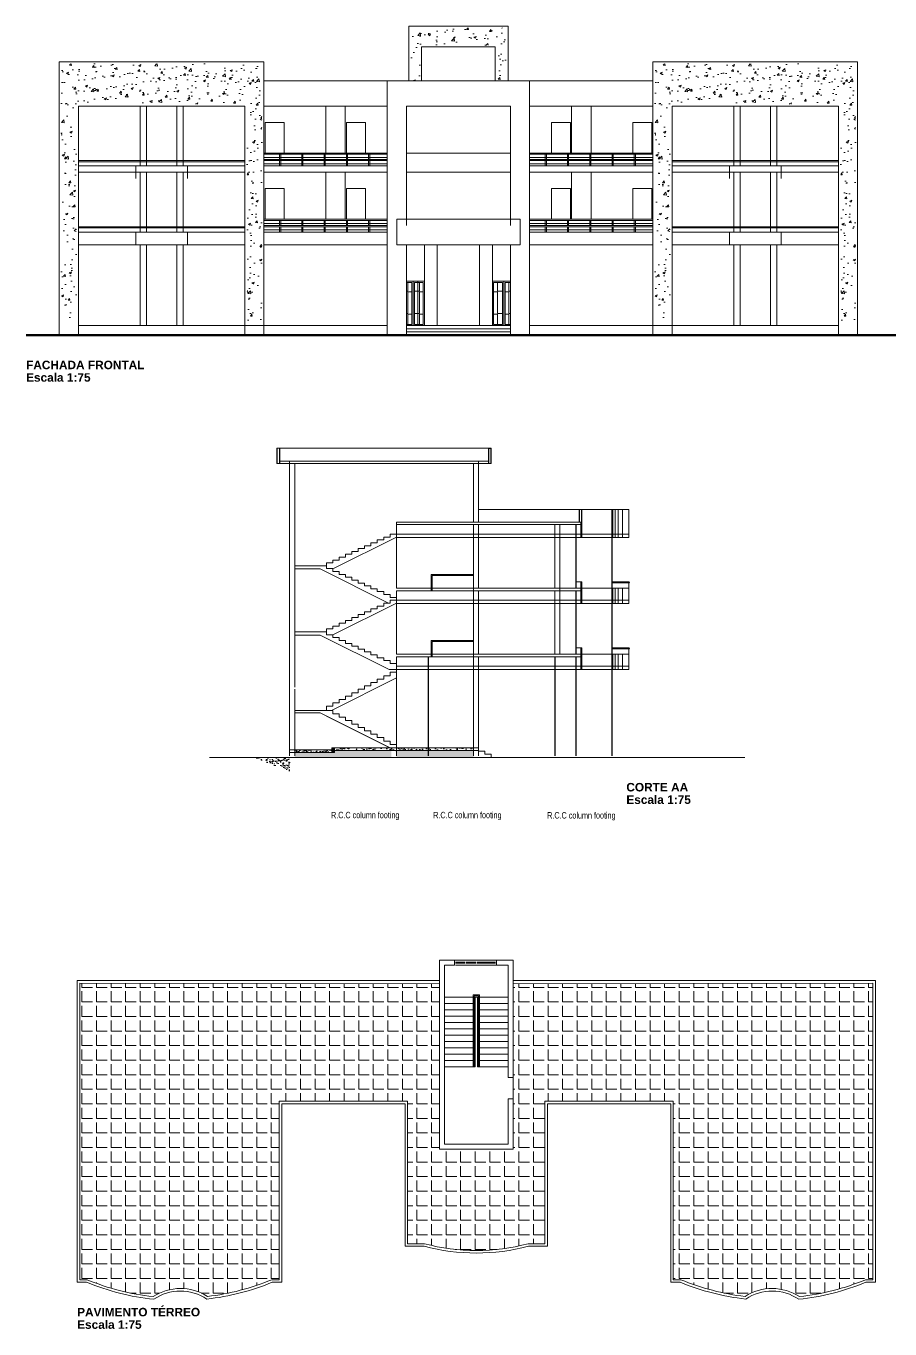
# Model space of a CAD drawing. Header units: millimetres. Extents: x 4360 to 8806, y 1896 to 3880.
# Drawn here: x 4485.3 to 4526, y 1896 to 1957.5 of the extents above; entities that cross this region are included whole.
import ezdxf

# ---------------------------------------------------------------- set-up
doc = ezdxf.new("R2010")
doc.units = ezdxf.units.MM
doc.layers.add('C-Paredes-Acessorios', color=20, linetype='Continuous', lineweight=5)
doc.layers.add('C-Texto', color=4, linetype='Continuous', lineweight=9)
doc.styles.add('BOLD', font='arialbd.ttf')
doc.styles.add('sr', font='swisscl.ttf', dxfattribs={"height": 25})
pattern_1 = [(50, (4315.2005, 1672.0855), (1.0758903, -0.0941282), [0.1125, -1.2375]), (355, (4315.2005, 1672.0855), (-0.208127, 1.1282882), [0.09, -0.99]), (100.4514, (4315.2901, 1672.0777), (0.867764, 1.0341593), [0.0956103, -1.051713]), (46.1842, (4315.2005, 1672.3855), (1.6008616, -0.2482785), [0.16875, -1.85625]), (96.6356, (4315.3339, 1672.3648), (1.401994, 1.461177), [0.1434154, -1.5775695]), (351.1842, (4315.2005, 1672.3855), (1.401993, 1.461178), [0.135, -1.485]), (21, (4315.3505, 1672.3105), (0.8953606, -0.6039283), [0.1125, -1.2375]), (326, (4315.3505, 1672.3105), (0.364973, 1.087725), [0.09, -0.99]), (71.4514, (4315.4251, 1672.2602), (1.260334, 0.4837957), [0.0956103, -1.051713]), (37.5, (4315.2005, 1672.0855), (0.0182398, 0.4993408), [0, -0.978, 0, -1.005, 0, -0.99375]), (7.5, (4315.2005, 1672.0855), (0.3946043, 0.5916176), [0, -0.573, 0, -0.9555, 0, -0.37875]), (327.5, (4314.866, 1672.0855), (0.80073365, -0.0338323), [0, -0.375, 0, -1.17, 0, -1.5525]), (317.5, (4314.716, 1672.0855), (0.8747793, 0.1501575), [0, -0.4875, 0, -0.777, 0, -1.1025])]
pattern_2 = [(37.5, (4188.5543, 1587.51586), (-0.006299336, 0.192682377), [0, -0.152, 0, -0.17, 0, -0.1625]), (7.5, (4188.5543, 1587.51586), (0.17697767, 0.2822146), [0, -0.082, 0, -0.137, 0, -0.0525]), (327.5, (4188.4313, 1587.51586), (0.311414186, 0.000565905), [0, -0.05, 0, -0.18, 0, -0.235]), (317.5, (4188.4313, 1587.51586), (0.30061266, 0.08776756), [0, -0.025, 0, -0.118, 0, -0.135])]

msp = doc.modelspace()

# ---------------------------------------------------------------- hatches: boundary and pattern name
at = {"layer": 'C-Paredes-Acessorios'}
h = msp.add_hatch(dxfattribs=at)
h.set_pattern_fill('AR-CONC', color=256, scale=0.15, style=0)
h.set_pattern_definition(pattern_1)
h.paths.add_polyline_path([(4507.91944, 1954.90419), (4507.47944, 1954.90419), (4507.47944, 1956.58419), (4503.83944, 1956.58419), (4503.83944, 1954.90419), (4503.39944, 1954.90419), (4503.39944, 1957.40997), (4507.91944, 1957.40997)])
h = msp.add_hatch(dxfattribs=at)
h.set_pattern_fill('AR-CONC', color=256, scale=0.15, style=0)
h.set_pattern_definition(pattern_1)
h.paths.add_polyline_path([(4492.91725, 1955.00715, 0.07653981), (4490.38164, 1955.00715), (4491.10794, 1953.80419), (4492.19095, 1953.80419)], flags=17)
edge = h.paths.add_edge_path()
edge.add_line((4492.91725, 1955.00715), (4492.19095, 1953.80419))
edge.add_line((4492.19095, 1953.80419), (4495.67944, 1953.80419))
edge.add_line((4495.67944, 1953.80419), (4495.67944, 1943.59419))
edge.add_line((4495.67944, 1943.59419), (4496.37944, 1943.59419))
edge.add_line((4496.37944, 1943.59419), (4496.37944, 1955.70419))
edge.add_line((4496.37944, 1955.70419), (4486.91944, 1955.70419))
edge.add_line((4486.91944, 1955.70419), (4486.91944, 1943.59419))
edge.add_line((4486.91944, 1943.59419), (4487.61944, 1943.59419))
edge.add_line((4487.61944, 1943.59419), (4487.61944, 1953.80419))
edge.add_line((4487.61944, 1953.80419), (4491.10794, 1953.80419))
edge.add_line((4491.10794, 1953.80419), (4490.38164, 1955.00715))
edge.add_arc((4491.64944, 1946.77369), 8.3305, 81.2462514, 98.7537486, ccw=False)
h = msp.add_hatch(dxfattribs=at)
h.set_pattern_fill('AR-CONC', color=256, scale=0.15, style=0)
h.set_pattern_definition([(50, (4343.2205, 1672.0855), (1.0758903, -0.0941282), [0.1125, -1.2375]), (355, (4343.2205, 1672.0855), (-0.208127, 1.1282882), [0.09, -0.99]), (100.4514, (4343.3101, 1672.0777), (0.867764, 1.0341593), [0.0956103, -1.051713]), (46.1842, (4343.2205, 1672.3855), (1.6008616, -0.2482785), [0.16875, -1.85625]), (96.6356, (4343.3539, 1672.3648), (1.401994, 1.461177), [0.1434154, -1.5775695]), (351.1842, (4343.2205, 1672.3855), (1.401993, 1.461178), [0.135, -1.485]), (21, (4343.3705, 1672.3105), (0.8953606, -0.6039283), [0.1125, -1.2375]), (326, (4343.3705, 1672.3105), (0.364973, 1.087725), [0.09, -0.99]), (71.4514, (4343.4451, 1672.2602), (1.260334, 0.4837957), [0.0956103, -1.051713]), (37.5, (4343.2205, 1672.0855), (0.0182398, 0.4993408), [0, -0.978, 0, -1.005, 0, -0.99375]), (7.5, (4343.2205, 1672.0855), (0.3946043, 0.5916176), [0, -0.573, 0, -0.9555, 0, -0.37875]), (327.5, (4342.886, 1672.0855), (0.80073365, -0.0338323), [0, -0.375, 0, -1.17, 0, -1.5525]), (317.5, (4342.736, 1672.0855), (0.8747793, 0.1501575), [0, -0.4875, 0, -0.777, 0, -1.1025])])
h.paths.add_polyline_path([(4520.93725, 1955.00715, 0.07653981), (4518.40164, 1955.00715), (4519.12794, 1953.80419), (4520.21095, 1953.80419)], flags=17)
edge = h.paths.add_edge_path()
edge.add_line((4520.93725, 1955.00715), (4520.21095, 1953.80419))
edge.add_line((4520.21095, 1953.80419), (4523.69944, 1953.80419))
edge.add_line((4523.69944, 1953.80419), (4523.69944, 1943.59419))
edge.add_line((4523.69944, 1943.59419), (4524.39944, 1943.59419))
edge.add_line((4524.39944, 1943.59419), (4524.39944, 1955.70419))
edge.add_line((4524.39944, 1955.70419), (4514.93944, 1955.70419))
edge.add_line((4514.93944, 1955.70419), (4514.93944, 1943.59419))
edge.add_line((4514.93944, 1943.59419), (4515.63944, 1943.59419))
edge.add_line((4515.63944, 1943.59419), (4515.63944, 1953.80419))
edge.add_line((4515.63944, 1953.80419), (4519.12794, 1953.80419))
edge.add_line((4519.12794, 1953.80419), (4518.40164, 1955.00715))
edge.add_arc((4519.66944, 1946.77369), 8.3305, 81.2462514, 98.7537486, ccw=False)
h = msp.add_hatch(dxfattribs=at)
h.set_pattern_fill('AR-CONC', color=256, scale=0.05, style=0)
h.set_pattern_definition([(50, (4901.12104, 1637.4284), (0.3586301, -0.03137607), [0.0375, -0.4125]), (355, (4901.12104, 1637.4284), (-0.06937567, 0.37609607), [0.03, -0.33]), (100.4514, (4901.15093, 1637.4258), (0.2892547, 0.34471977), [0.0318701, -0.35057106]), (46.1842, (4901.12104, 1637.5284), (0.53362052, -0.0827595), [0.05625, -0.61875]), (96.6356, (4901.1655, 1637.5215), (0.46733135, 0.48705894), [0.04780514, -0.5258565]), (351.1842, (4901.12104, 1637.5284), (0.467331, 0.4870593), [0.045, -0.495]), (21, (4901.17104, 1637.5034), (0.29845353, -0.20130945), [0.0375, -0.4125]), (326, (4901.17104, 1637.5034), (0.12165767, 0.36257502), [0.03, -0.33]), (71.4514, (4901.1959, 1637.48663), (0.42011131, 0.16126525), [0.0318701, -0.35057106]), (37.5, (4901.12104, 1637.42841), (0.006079928, 0.166446927), [0, -0.326, 0, -0.335, 0, -0.33125]), (7.5, (4901.12104, 1637.42841), (0.13153477, 0.197205856), [0, -0.191, 0, -0.3185, 0, -0.12625]), (327.5, (4901.00954, 1637.42841), (0.266911218, -0.011277436), [0, -0.125, 0, -0.39, 0, -0.5175]), (317.5, (4900.95954, 1637.4284), (0.29159308, 0.05005249), [0, -0.1625, 0, -0.259, 0, -0.3675])])
h.paths.add_polyline_path([(4499.81003, 1923.18514), (4497.93003, 1923.18514), (4497.93003, 1923.30514), (4499.81003, 1923.30514)])
h.paths.add_polyline_path([(4499.81003, 1923.40514), (4499.81003, 1923.30514), (4502.49003, 1923.30514), (4502.49003, 1923.40514)])
h = msp.add_hatch(dxfattribs=at)
h.set_pattern_fill('AR-SAND', color=256, scale=0.1, style=0)
h.set_pattern_definition(pattern_2)
h.paths.add_polyline_path([(4506.37003, 1922.95514), (4506.37003, 1923.30514), (4502.73003, 1923.30514), (4502.73003, 1922.95514)])
h.paths.add_polyline_path([(4499.81003, 1923.30514), (4499.81003, 1923.18514), (4497.93003, 1923.18514), (4497.93003, 1922.95514), (4502.49003, 1922.95514), (4502.49003, 1923.30514)])
msp.add_hatch(color=256, dxfattribs=at).paths.add_polyline_path([(4499.69003, 1923.40514), (4499.81003, 1923.40514), (4499.81003, 1923.18514), (4499.69003, 1923.18514)])
h = msp.add_hatch(dxfattribs=at)
h.set_pattern_fill('AR-CONC', color=256, scale=0.05, style=0)
h.set_pattern_definition([(50, (4188.5543, 1587.51586), (0.3586301, -0.03137607), [0.0375, -0.4125]), (355, (4188.5543, 1587.51586), (-0.06937567, 0.37609607), [0.03, -0.33]), (100.4514, (4188.5842, 1587.51325), (0.2892547, 0.34471977), [0.0318701, -0.35057106]), (46.1842, (4188.5543, 1587.61586), (0.53362052, -0.0827595), [0.05625, -0.61875]), (96.6356, (4188.59877, 1587.60896), (0.46733135, 0.48705894), [0.04780514, -0.5258565]), (351.1842, (4188.5543, 1587.61586), (0.467331, 0.4870593), [0.045, -0.495]), (21, (4188.6043, 1587.59086), (0.29845353, -0.20130945), [0.0375, -0.4125]), (326, (4188.6043, 1587.59086), (0.12165767, 0.36257502), [0.03, -0.33]), (71.4514, (4188.62917, 1587.5741), (0.42011131, 0.16126525), [0.0318701, -0.35057106]), (37.5, (4188.5543, 1587.51586), (0.006079928, 0.166446927), [0, -0.326, 0, -0.335, 0, -0.33125]), (7.5, (4188.5543, 1587.51586), (0.13153477, 0.197205856), [0, -0.191, 0, -0.3185, 0, -0.12625]), (327.5, (4188.4428, 1587.51586), (0.26691122, -0.011277436), [0, -0.125, 0, -0.39, 0, -0.5175]), (317.5, (4188.3928, 1587.51586), (0.29159308, 0.05005249), [0, -0.1625, 0, -0.259, 0, -0.3675])])
h.paths.add_polyline_path([(4506.37003, 1923.40514), (4502.73003, 1923.40514), (4502.73003, 1923.30514), (4506.37003, 1923.30514)])
h = msp.add_hatch(dxfattribs=at)
h.set_pattern_fill('AR-SAND', color=256, scale=0.1, style=0)
h.set_pattern_definition(pattern_2)
h.paths.add_polyline_path([(4497.69003, 1922.95514), (4497.69003, 1922.28806), (4497.27179, 1922.5711), (4496.96615, 1922.56381), (4496.65077, 1922.70011), (4495.92906, 1922.95514)])
h = msp.add_hatch(dxfattribs=at)
h.set_pattern_fill('ANGLE', color=251, scale=2.5, style=0)
h.set_pattern_definition([(0, (4559.38804, 1654.2827), (0, 0.6875), [0.5, -0.1875]), (90, (4559.38804, 1654.2827), (-0.6875, 4e-17), [0.5, -0.1875])])
edge = h.paths.add_edge_path()
edge.add_line((4503.26091, 1899.98768), (4503.26091, 1906.71768))
edge.add_line((4503.26091, 1906.71768), (4497.20091, 1906.71768))
edge.add_line((4497.20091, 1906.71768), (4497.20091, 1898.28768))
edge.add_line((4497.20091, 1898.28768), (4496.8471, 1898.28768))
edge.add_arc((4492.49091, 1908.80383), 11.3827, 276.6755702, 292.5012282, ccw=False)
edge.add_arc((4492.53582, 1895.51024), 2.36357, 57.2596864, 123.1274699)
edge.add_arc((4492.49091, 1908.80383), 11.3827, 247.4987718, 263.7115861, ccw=False)
edge.add_line((4488.13471, 1898.28768), (4487.78091, 1898.28768))
edge.add_line((4487.78091, 1898.28768), (4487.78091, 1912.29768))
edge.add_line((4487.78091, 1912.29768), (4504.76091, 1912.26768))
edge.add_line((4504.76091, 1912.26768), (4504.76091, 1904.45768))
edge.add_line((4504.76091, 1904.45768), (4508.24091, 1904.45768))
edge.add_line((4508.24091, 1904.45768), (4508.24091, 1912.26768))
edge.add_line((4508.24091, 1912.26768), (4525.22091, 1912.29768))
edge.add_line((4525.22091, 1912.29768), (4525.22091, 1898.28768))
edge.add_line((4525.22091, 1898.28768), (4524.8671, 1898.28768))
edge.add_arc((4520.51091, 1908.80383), 11.3827, 276.2884139, 292.5012282, ccw=False)
edge.add_arc((4520.466, 1895.51024), 2.36357, 56.8725301, 122.7403136)
edge.add_arc((4520.51091, 1908.80383), 11.3827, 247.4987718, 263.3244298, ccw=False)
edge.add_line((4516.15471, 1898.28768), (4515.80091, 1898.28768))
edge.add_line((4515.80091, 1898.28768), (4515.80091, 1906.71768))
edge.add_line((4515.80091, 1906.71768), (4509.74091, 1906.71768))
edge.add_line((4509.74091, 1906.71768), (4509.74091, 1899.98768))
edge.add_line((4509.74091, 1899.98768), (4508.9453, 1899.98768))
edge.add_arc((4506.50091, 1909.19372), 9.52502, 255.1299148, 284.8700852, ccw=False)
edge.add_line((4504.05652, 1899.98768), (4503.26091, 1899.98768))

# ---------------------------------------------------------------- linework, layer by layer
for p, q in [((4514.83944, 1942.89419), (4514.83944, 1955.80419)), ((4514.83944, 1955.80419), (4524.49944, 1955.80419)), ((4524.49944, 1955.80419), (4524.49944, 1942.89419)), ((4496.47944, 1954.90419), (4514.83944, 1954.90419)), ((4502.29944, 1954.90419), (4502.29944, 1942.89419)), ((4509.01944, 1954.90419), (4509.01944, 1942.89419)), ((4514.83944, 1954.90419), (4514.83944, 1943.59419)), ((4487.71944, 1953.70419), (4495.57944, 1953.70419)), ((4487.71944, 1953.70419), (4487.71944, 1942.89419)), ((4490.62944, 1953.70419), (4490.62944, 1950.88419)), ((4490.92944, 1953.70419), (4490.92944, 1950.88419)), ((4492.36944, 1953.70419), (4492.36944, 1950.88419)), ((4492.66944, 1953.70419), (4492.66944, 1950.88419)), ((4495.57944, 1953.70419), (4495.57944, 1942.89419)), ((4496.47944, 1953.70419), (4502.29944, 1953.70419)), ((4499.39735, 1953.70419), (4499.39735, 1951.48419)), ((4500.31944, 1953.70419), (4500.31944, 1951.48419)), ((4503.19944, 1953.70419), (4508.11944, 1953.70419)), ((4503.19944, 1953.70419), (4503.19944, 1948.06419)), ((4508.11944, 1953.70419), (4508.11944, 1948.06419)), ((4509.01944, 1953.70419), (4514.83944, 1953.70419)), ((4510.99944, 1953.70419), (4510.99944, 1951.48419)), ((4511.92153, 1953.70419), (4511.92153, 1951.48419)), ((4515.73944, 1953.70419), (4523.59944, 1953.70419)), ((4515.73944, 1953.70419), (4515.73944, 1942.89419)), ((4518.64944, 1953.70419), (4518.64944, 1950.88419)), ((4518.94944, 1953.70419), (4518.94944, 1950.88419)), ((4520.38944, 1953.70419), (4520.38944, 1950.88419)), ((4520.68944, 1953.70419), (4520.68944, 1950.88419)), ((4523.59944, 1953.70419), (4523.59944, 1942.89419)), ((4487.71944, 1951.13419), (4495.57944, 1951.13419)), ((4487.71944, 1951.08419), (4495.57944, 1951.08419)), ((4496.47944, 1951.43419), (4502.29944, 1951.43419)), ((4496.47944, 1951.13419), (4502.29944, 1951.13419)), ((4503.19944, 1951.48419), (4508.11944, 1951.48419)), ((4509.01944, 1951.43419), (4514.83944, 1951.43419)), ((4509.01944, 1951.13419), (4514.83944, 1951.13419)), ((4523.59944, 1951.13419), (4515.73944, 1951.13419)), ((4523.59944, 1951.08419), (4515.73944, 1951.08419)), ((4487.71944, 1950.88419), (4495.57944, 1950.88419)), ((4487.71944, 1950.58419), (4495.57944, 1950.58419)), ((4490.43298, 1950.88419), (4490.43298, 1950.28419)), ((4490.62944, 1950.58419), (4490.62944, 1947.76419)), ((4490.92944, 1950.58419), (4490.92944, 1947.76419)), ((4492.36944, 1950.58419), (4492.36944, 1947.76419)), ((4492.66944, 1950.58419), (4492.66944, 1947.76419)), ((4492.86591, 1950.88419), (4492.86591, 1950.28419)), ((4496.47944, 1950.88419), (4502.29944, 1950.88419)), ((4502.29944, 1950.58419), (4496.47944, 1950.58419)), ((4499.39735, 1950.58419), (4499.39735, 1948.36419)), ((4500.31944, 1950.58419), (4500.31944, 1948.36419)), ((4503.19944, 1950.58419), (4508.11944, 1950.58419)), ((4509.01944, 1950.88419), (4514.83944, 1950.88419)), ((4509.01944, 1950.58419), (4514.83944, 1950.58419)), ((4510.99944, 1950.58419), (4510.99944, 1948.36419)), ((4511.92153, 1950.58419), (4511.92153, 1948.36419)), ((4523.59944, 1950.88419), (4515.73944, 1950.88419)), ((4523.59944, 1950.58419), (4515.73944, 1950.58419)), ((4518.45298, 1950.88419), (4518.45298, 1950.28419)), ((4518.64944, 1950.58419), (4518.64944, 1947.76419)), ((4518.94944, 1950.58419), (4518.94944, 1947.76419)), ((4520.38944, 1950.58419), (4520.38944, 1947.76419)), ((4520.68944, 1950.58419), (4520.68944, 1947.76419)), ((4520.88591, 1950.88419), (4520.88591, 1950.28419)), ((4487.71944, 1948.01419), (4495.57944, 1948.01419)), ((4487.71944, 1947.96419), (4495.57944, 1947.96419)), ((4496.47944, 1948.31419), (4502.29944, 1948.31419)), ((4496.47944, 1948.01419), (4502.29944, 1948.01419)), ((4502.74944, 1948.36419), (4508.56944, 1948.36419)), ((4502.74944, 1947.16419), (4502.74944, 1948.36419)), ((4508.56944, 1947.16419), (4508.56944, 1948.36419)), ((4509.01944, 1948.31419), (4514.83944, 1948.31419)), ((4509.01944, 1948.01419), (4514.83944, 1948.01419)), ((4523.59944, 1948.01419), (4515.73944, 1948.01419)), ((4523.59944, 1947.96419), (4515.73944, 1947.96419)), ((4487.71944, 1947.76419), (4495.57944, 1947.76419)), ((4487.71944, 1947.76419), (4495.57944, 1947.76419)), ((4490.43298, 1947.76419), (4490.43298, 1947.16419)), ((4492.86591, 1947.76419), (4492.86591, 1947.16419)), ((4496.47944, 1947.76419), (4502.29944, 1947.76419)), ((4509.01944, 1947.76419), (4514.83944, 1947.76419)), ((4523.59944, 1947.76419), (4515.73944, 1947.76419)), ((4523.59944, 1947.76419), (4515.73944, 1947.76419)), ((4518.45298, 1947.76419), (4518.45298, 1947.16419)), ((4520.88591, 1947.76419), (4520.88591, 1947.16419)), ((4487.71944, 1947.16419), (4495.57944, 1947.16419)), ((4487.71944, 1947.16419), (4495.57944, 1947.16419)), ((4490.62944, 1947.16419), (4490.62944, 1943.34419)), ((4490.92944, 1947.16419), (4490.92944, 1943.34419)), ((4492.36944, 1947.16419), (4492.36944, 1943.34419)), ((4492.66944, 1947.16419), (4492.66944, 1943.34419)), ((4496.47944, 1947.16419), (4502.29944, 1947.16419)), ((4502.74944, 1947.16419), (4508.56944, 1947.16419)), ((4503.19944, 1947.16419), (4503.19944, 1942.89419)), ((4504.05944, 1947.16419), (4504.05944, 1943.44318)), ((4504.65944, 1947.16419), (4504.65944, 1943.34419)), ((4506.65944, 1947.16419), (4506.65944, 1943.34419)), ((4507.25944, 1947.16419), (4507.25944, 1943.44318)), ((4508.11944, 1947.16419), (4508.11944, 1942.89419)), ((4509.01944, 1947.16419), (4514.83944, 1947.16419)), ((4523.59944, 1947.16419), (4515.73944, 1947.16419)), ((4523.59944, 1947.16419), (4515.73944, 1947.16419)), ((4518.64944, 1947.16419), (4518.64944, 1943.34419)), ((4518.94944, 1947.16419), (4518.94944, 1943.34419)), ((4520.38944, 1947.16419), (4520.38944, 1943.34419)), ((4520.68944, 1947.16419), (4520.68944, 1943.34419)), ((4503.73978, 1945.44419), (4503.19944, 1945.44419)), ((4503.51911, 1943.34419), (4503.51911, 1945.44419)), ((4503.51911, 1943.34419), (4503.51911, 1945.44419)), ((4504.05944, 1945.44419), (4503.51911, 1945.44419)), ((4503.51911, 1945.44419), (4503.51911, 1943.40368)), ((4503.73978, 1943.40368), (4503.73978, 1945.44419)), ((4504.05944, 1943.34419), (4504.05944, 1945.44419)), ((4504.05944, 1943.40368), (4504.05944, 1945.44419)), ((4507.25944, 1943.34419), (4507.25944, 1945.44419)), ((4507.25944, 1943.40368), (4507.25944, 1945.44419)), ((4507.25944, 1945.44419), (4507.79978, 1945.44419)), ((4507.79978, 1943.34419), (4507.79978, 1945.44419)), ((4507.79978, 1943.40368), (4507.79978, 1945.44419)), ((4507.79978, 1945.44419), (4508.11944, 1945.44419)), ((4507.79978, 1943.34419), (4507.79978, 1945.44419)), ((4507.79978, 1945.44419), (4507.79978, 1943.40368)), ((4503.45962, 1945.3847), (4503.19944, 1945.3847)), ((4503.27679, 1944.97137), (4503.19944, 1944.97137)), ((4503.27679, 1945.3847), (4503.27679, 1944.97137)), ((4503.27679, 1944.94137), (4503.27679, 1943.90919)), ((4503.45962, 1944.94137), (4503.30679, 1944.94137)), ((4503.45962, 1943.40368), (4503.45962, 1945.3847)), ((4503.99996, 1945.3847), (4503.5786, 1945.3847)), ((4503.5786, 1945.3847), (4503.5786, 1943.40368)), ((4503.81712, 1944.97137), (4503.5786, 1944.97137)), ((4503.81712, 1945.3847), (4503.81712, 1944.97137)), ((4503.81712, 1944.94137), (4503.81712, 1943.90919)), ((4503.99996, 1944.94137), (4503.84712, 1944.94137)), ((4503.99996, 1943.40368), (4503.99996, 1945.3847)), ((4507.31893, 1943.40368), (4507.31893, 1945.3847)), ((4507.31893, 1945.3847), (4507.74029, 1945.3847)), ((4507.31893, 1944.94137), (4507.47177, 1944.94137)), ((4507.50177, 1945.3847), (4507.50177, 1944.97137)), ((4507.50177, 1944.97137), (4507.74029, 1944.97137)), ((4507.50177, 1944.94137), (4507.50177, 1943.90919)), ((4507.74029, 1945.3847), (4507.74029, 1943.40368)), ((4507.85927, 1943.40368), (4507.85927, 1945.3847)), ((4507.85927, 1945.3847), (4508.11944, 1945.3847)), ((4507.85927, 1944.94137), (4508.0121, 1944.94137)), ((4508.0421, 1945.3847), (4508.0421, 1944.97137)), ((4508.0421, 1944.97137), (4508.11944, 1944.97137)), ((4508.0421, 1944.94137), (4508.0421, 1943.90919)), ((4503.27679, 1943.90919), (4503.19944, 1943.90919)), ((4503.27679, 1943.87919), (4503.27679, 1943.40368)), ((4503.27679, 1943.76238), (4503.27679, 1943.40368)), ((4503.45962, 1943.87919), (4503.30679, 1943.87919)), ((4503.45962, 1943.40368), (4503.45962, 1943.76238)), ((4503.51911, 1943.34419), (4503.51911, 1943.76238)), ((4503.51911, 1943.76238), (4503.51911, 1943.34419)), ((4503.81712, 1943.90919), (4503.5786, 1943.90919)), ((4503.5786, 1943.76238), (4503.5786, 1943.40368)), ((4503.81712, 1943.87919), (4503.81712, 1943.40368)), ((4503.81712, 1943.76238), (4503.81712, 1943.40368)), ((4503.99996, 1943.87919), (4503.84712, 1943.87919)), ((4503.99996, 1943.40368), (4503.99996, 1943.76238)), ((4504.05944, 1943.34419), (4504.05944, 1943.76238)), ((4507.25944, 1943.34419), (4507.25944, 1943.76238)), ((4507.31893, 1943.87919), (4507.47177, 1943.87919)), ((4507.31893, 1943.40368), (4507.31893, 1943.76238)), ((4507.50177, 1943.90919), (4507.74029, 1943.90919)), ((4507.50177, 1943.87919), (4507.50177, 1943.40368)), ((4507.50177, 1943.76238), (4507.50177, 1943.40368)), ((4507.74029, 1943.76238), (4507.74029, 1943.40368)), ((4507.79978, 1943.34419), (4507.79978, 1943.76238)), ((4507.79978, 1943.76238), (4507.79978, 1943.34419)), ((4507.85927, 1943.87919), (4508.0121, 1943.87919)), ((4507.85927, 1943.40368), (4507.85927, 1943.76238)), ((4508.0421, 1943.90919), (4508.11944, 1943.90919)), ((4508.0421, 1943.87919), (4508.0421, 1943.40368)), ((4508.0421, 1943.76238), (4508.0421, 1943.40368)), ((4487.71944, 1943.34419), (4502.29944, 1943.34419)), ((4503.19944, 1943.40368), (4503.45962, 1943.40368)), ((4503.19944, 1943.34419), (4503.51911, 1943.34419)), ((4503.19944, 1943.34419), (4508.11944, 1943.34419)), ((4503.51911, 1943.34419), (4504.05944, 1943.34419)), ((4503.5786, 1943.40368), (4503.99996, 1943.40368)), ((4507.79978, 1943.34419), (4507.25944, 1943.34419)), ((4507.74029, 1943.40368), (4507.31893, 1943.40368)), ((4508.11944, 1943.34419), (4507.79978, 1943.34419)), ((4508.11944, 1943.40368), (4507.85927, 1943.40368)), ((4509.01944, 1943.34419), (4523.59944, 1943.34419)), ((4497.09003, 1937.55092), (4507.09003, 1937.55092)), ((4497.09003, 1936.83092), (4507.21003, 1936.83092)), ((4497.21003, 1936.95092), (4507.09003, 1936.95092)), ((4497.69003, 1936.95092), (4497.69003, 1923.02092)), ((4497.69003, 1936.95092), (4497.69003, 1923.02092)), ((4497.93003, 1936.83092), (4497.93003, 1926.27092)), ((4506.37003, 1936.83092), (4506.37003, 1934.06514)), ((4506.61003, 1936.95092), (4506.61003, 1934.06514)), ((4513.70207, 1934.66514), (4506.61003, 1934.66514)), ((4511.43783, 1934.66514), (4511.36783, 1934.66514)), ((4511.48783, 1934.66514), (4511.43783, 1934.66514)), ((4512.90003, 1933.34514), (4512.90003, 1934.66514)), ((4512.95003, 1933.34514), (4512.95003, 1934.66514)), ((4513.05003, 1933.34514), (4513.05003, 1934.66514)), ((4513.20003, 1933.34514), (4513.20003, 1934.66514)), ((4513.40003, 1933.34514), (4513.40003, 1934.66514)), ((4513.70207, 1934.66514), (4513.70207, 1933.34514)), ((4502.73003, 1934.06514), (4511.48783, 1934.06514)), ((4502.73003, 1934.06514), (4502.73003, 1930.94514)), ((4502.73003, 1933.94514), (4502.73003, 1930.94514)), ((4502.73003, 1933.94514), (4511.48783, 1933.94514)), ((4506.37003, 1933.94514), (4506.37003, 1927.76514)), ((4506.61003, 1933.94514), (4506.61003, 1930.94514)), ((4510.21003, 1933.94514), (4510.21003, 1930.94514)), ((4510.45003, 1933.94514), (4510.45003, 1927.82514)), ((4511.43783, 1934.06514), (4511.43783, 1933.34514)), ((4502.70363, 1933.34514), (4499.73003, 1931.85834)), ((4502.13003, 1933.22274), (4501.83003, 1933.22274)), ((4501.83003, 1933.22274), (4501.83003, 1933.08714)), ((4502.43003, 1933.35834), (4502.13003, 1933.35834)), ((4502.13003, 1933.35834), (4502.13003, 1933.22274)), ((4502.73003, 1933.49394), (4502.43003, 1933.49394)), ((4502.43003, 1933.49394), (4502.43003, 1933.35834)), ((4513.70207, 1933.34514), (4502.70363, 1933.34514)), ((4502.73003, 1933.62954), (4502.73003, 1933.49394)), ((4513.70207, 1933.49514), (4502.73003, 1933.49514)), ((4511.20003, 1933.34514), (4513.70207, 1933.34514)), ((4500.63003, 1932.54474), (4500.33003, 1932.54474)), ((4500.33003, 1932.54474), (4500.33003, 1932.40914)), ((4500.93003, 1932.68034), (4500.63003, 1932.68034)), ((4500.63003, 1932.68034), (4500.63003, 1932.54474)), ((4501.23003, 1932.81594), (4500.93003, 1932.81594)), ((4500.93003, 1932.81594), (4500.93003, 1932.68034)), ((4501.53003, 1932.95154), (4501.23003, 1932.95154)), ((4501.23003, 1932.95154), (4501.23003, 1932.81594)), ((4501.83003, 1933.08714), (4501.53003, 1933.08714)), ((4501.53003, 1933.08714), (4501.53003, 1932.95154)), ((4499.43003, 1932.00234), (4497.93003, 1932.00234)), ((4499.73003, 1932.13794), (4499.43003, 1932.13794)), ((4499.43003, 1932.13794), (4499.43003, 1932.00234)), ((4499.43003, 1931.86674), (4499.43003, 1932.00234)), ((4500.03003, 1932.27354), (4499.73003, 1932.27354)), ((4499.73003, 1932.27354), (4499.73003, 1932.13794)), ((4500.33003, 1932.40914), (4500.03003, 1932.40914)), ((4500.03003, 1932.40914), (4500.03003, 1932.27354)), ((4499.13003, 1931.85234), (4497.93003, 1931.85234)), ((4499.13003, 1931.85234), (4502.35803, 1930.23834)), ((4499.73003, 1931.86674), (4499.43003, 1931.86674)), ((4499.73003, 1931.73114), (4499.73003, 1931.86674)), ((4500.03003, 1931.73114), (4499.73003, 1931.73114)), ((4500.03003, 1931.59554), (4500.03003, 1931.73114)), ((4500.33003, 1931.59554), (4500.03003, 1931.59554)), ((4500.33003, 1931.45994), (4500.33003, 1931.59554)), ((4500.63003, 1931.45994), (4500.33003, 1931.45994)), ((4500.63003, 1931.32434), (4500.63003, 1931.45994)), ((4500.93003, 1931.32434), (4500.63003, 1931.32434)), ((4500.93003, 1931.18874), (4500.93003, 1931.32434)), ((4501.23003, 1931.18874), (4500.93003, 1931.18874)), ((4501.23003, 1931.05314), (4501.23003, 1931.18874)), ((4501.53003, 1931.05314), (4501.23003, 1931.05314)), ((4501.53003, 1930.91754), (4501.53003, 1931.05314)), ((4501.83003, 1930.91754), (4501.53003, 1930.91754)), ((4501.83003, 1930.78194), (4501.83003, 1930.91754)), ((4502.13003, 1930.78194), (4501.83003, 1930.78194)), ((4502.13003, 1930.64634), (4502.13003, 1930.78194)), ((4511.48783, 1930.94514), (4502.73003, 1930.94514)), ((4502.73003, 1930.94514), (4511.43783, 1930.94514)), ((4502.73003, 1930.82514), (4502.73003, 1927.82514)), ((4502.73003, 1930.82514), (4511.48783, 1930.82514)), ((4506.61003, 1930.82514), (4506.61003, 1927.82514)), ((4510.21003, 1930.82514), (4510.21003, 1927.82514)), ((4511.48783, 1931.24514), (4511.20003, 1931.24514)), ((4511.43783, 1930.94514), (4513.70207, 1930.94514)), ((4513.70207, 1931.24514), (4512.90003, 1931.24514)), ((4513.70207, 1931.19514), (4512.90003, 1931.19514)), ((4512.90003, 1930.94514), (4512.90003, 1930.22514)), ((4512.95003, 1930.22514), (4512.95003, 1930.94514)), ((4513.05003, 1930.22514), (4513.05003, 1930.94514)), ((4513.20003, 1930.22514), (4513.20003, 1930.94514)), ((4513.40003, 1930.22514), (4513.40003, 1930.94514)), ((4513.70207, 1931.19514), (4513.70207, 1930.22514)), ((4502.70363, 1930.22514), (4499.73003, 1928.73834)), ((4502.13003, 1930.10274), (4501.83003, 1930.10274)), ((4501.83003, 1930.10274), (4501.83003, 1929.96714)), ((4502.43003, 1930.64634), (4502.13003, 1930.64634)), ((4502.43003, 1930.23834), (4502.13003, 1930.23834)), ((4502.13003, 1930.23834), (4502.13003, 1930.10274)), ((4502.43003, 1930.51074), (4502.43003, 1930.64634)), ((4502.73003, 1930.51074), (4502.43003, 1930.51074)), ((4502.73003, 1930.37394), (4502.43003, 1930.37394)), ((4502.43003, 1930.37394), (4502.43003, 1930.23834)), ((4513.70207, 1930.22514), (4502.70363, 1930.22514)), ((4502.73003, 1930.37514), (4502.73003, 1930.51074)), ((4502.73003, 1930.50954), (4502.73003, 1930.37394)), ((4513.70207, 1930.37514), (4502.73003, 1930.37514)), ((4511.20003, 1930.22514), (4513.70207, 1930.22514)), ((4500.93003, 1929.56034), (4500.63003, 1929.56034)), ((4500.63003, 1929.56034), (4500.63003, 1929.42474)), ((4501.23003, 1929.69594), (4500.93003, 1929.69594)), ((4500.93003, 1929.69594), (4500.93003, 1929.56034)), ((4501.53003, 1929.83154), (4501.23003, 1929.83154)), ((4501.23003, 1929.83154), (4501.23003, 1929.69594)), ((4501.83003, 1929.96714), (4501.53003, 1929.96714)), ((4501.53003, 1929.96714), (4501.53003, 1929.83154)), ((4499.43003, 1928.88234), (4497.93003, 1928.88234)), ((4499.73003, 1929.01794), (4499.43003, 1929.01794)), ((4499.43003, 1929.01794), (4499.43003, 1928.88234)), ((4499.43003, 1928.74674), (4499.43003, 1928.88234)), ((4500.03003, 1929.15354), (4499.73003, 1929.15354)), ((4499.73003, 1929.15354), (4499.73003, 1929.01794)), ((4500.33003, 1929.28914), (4500.03003, 1929.28914)), ((4500.03003, 1929.28914), (4500.03003, 1929.15354)), ((4500.63003, 1929.42474), (4500.33003, 1929.42474)), ((4500.33003, 1929.42474), (4500.33003, 1929.28914)), ((4499.13003, 1928.73234), (4497.93003, 1928.73234)), ((4499.13003, 1928.73234), (4502.38443, 1927.10514)), ((4499.73003, 1928.74674), (4499.43003, 1928.74674)), ((4499.73003, 1928.61114), (4499.73003, 1928.74674)), ((4500.03003, 1928.61114), (4499.73003, 1928.61114)), ((4500.03003, 1928.47554), (4500.03003, 1928.61114)), ((4500.33003, 1928.47554), (4500.03003, 1928.47554)), ((4500.33003, 1928.33994), (4500.33003, 1928.47554)), ((4500.63003, 1928.33994), (4500.33003, 1928.33994)), ((4500.63003, 1928.20434), (4500.63003, 1928.33994)), ((4500.93003, 1928.20434), (4500.63003, 1928.20434)), ((4500.93003, 1928.06874), (4500.93003, 1928.20434)), ((4501.23003, 1928.06874), (4500.93003, 1928.06874)), ((4501.23003, 1927.93314), (4501.23003, 1928.06874)), ((4501.53003, 1927.93314), (4501.23003, 1927.93314)), ((4501.53003, 1927.79754), (4501.53003, 1927.93314)), ((4501.83003, 1927.79754), (4501.53003, 1927.79754)), ((4501.83003, 1927.66194), (4501.83003, 1927.79754)), ((4502.13003, 1927.66194), (4501.83003, 1927.66194)), ((4502.13003, 1927.52634), (4502.13003, 1927.66194)), ((4511.48783, 1927.82514), (4502.73003, 1927.82514)), ((4502.73003, 1927.70514), (4502.73003, 1923.02092)), ((4502.73003, 1927.70514), (4511.48783, 1927.70514)), ((4506.37003, 1927.82514), (4506.37003, 1923.02092)), ((4506.61003, 1927.70514), (4506.61003, 1923.02092)), ((4511.43783, 1928.12514), (4511.20003, 1928.12514)), ((4511.43783, 1927.82514), (4511.48783, 1927.82514)), ((4511.43783, 1927.82514), (4513.70207, 1927.82514)), ((4513.70207, 1928.12514), (4512.90003, 1928.12514)), ((4513.70207, 1928.07514), (4512.90003, 1928.07514)), ((4512.90003, 1927.82514), (4512.90003, 1927.10514)), ((4512.95003, 1927.10514), (4512.95003, 1927.82514)), ((4513.05003, 1927.10514), (4513.05003, 1927.82514)), ((4513.20003, 1927.10514), (4513.20003, 1927.82514)), ((4513.40003, 1927.10514), (4513.40003, 1927.82514)), ((4513.70207, 1928.07514), (4513.70207, 1927.10514)), ((4513.70207, 1927.82514), (4513.70207, 1927.70514)), ((4502.43003, 1927.52634), (4502.13003, 1927.52634)), ((4513.70207, 1927.10514), (4502.38443, 1927.10514)), ((4502.43003, 1927.39074), (4502.43003, 1927.52634)), ((4502.73003, 1927.39074), (4502.43003, 1927.39074)), ((4502.73003, 1927.25514), (4502.73003, 1927.39074)), ((4513.70207, 1927.25514), (4502.73003, 1927.25514)), ((4511.20003, 1927.10514), (4511.48783, 1927.10514)), ((4511.20003, 1927.10514), (4513.70207, 1927.10514)), ((4499.66763, 1925.17394), (4502.73003, 1926.70514)), ((4501.83003, 1926.49154), (4501.53003, 1926.49154)), ((4501.53003, 1926.33074), (4501.53003, 1926.49154)), ((4502.13003, 1926.65234), (4501.83003, 1926.65234)), ((4501.83003, 1926.49154), (4501.83003, 1926.65234)), ((4502.43003, 1926.81314), (4502.13003, 1926.81314)), ((4502.13003, 1926.65234), (4502.13003, 1926.81314)), ((4502.73003, 1926.97394), (4502.43003, 1926.97394)), ((4502.43003, 1926.81314), (4502.43003, 1926.97394)), ((4497.93003, 1926.17092), (4497.93003, 1923.02092)), ((4500.63003, 1925.84834), (4500.33003, 1925.84834)), ((4500.33003, 1925.68754), (4500.33003, 1925.84834)), ((4500.93003, 1926.00914), (4500.63003, 1926.00914)), ((4500.63003, 1925.84834), (4500.63003, 1926.00914)), ((4501.23003, 1926.16994), (4500.93003, 1926.16994)), ((4500.93003, 1926.00914), (4500.93003, 1926.16994)), ((4501.53003, 1926.33074), (4501.23003, 1926.33074)), ((4501.23003, 1926.16994), (4501.23003, 1926.33074)), ((4497.93003, 1925.17394), (4499.73003, 1925.17394)), ((4499.73003, 1925.36594), (4499.43003, 1925.36594)), ((4499.43003, 1925.17394), (4499.43003, 1925.36594)), ((4500.03003, 1925.52674), (4499.73003, 1925.52674)), ((4499.73003, 1925.36594), (4499.73003, 1925.52674)), ((4499.73003, 1925.01314), (4499.73003, 1925.17394)), ((4500.33003, 1925.68754), (4500.03003, 1925.68754)), ((4500.03003, 1925.52674), (4500.03003, 1925.68754)), ((4499.13003, 1925.05514), (4497.93003, 1925.05514)), ((4499.13003, 1925.05514), (4502.43003, 1923.40514)), ((4502.73003, 1923.25514), (4499.43003, 1924.90514)), ((4499.73003, 1925.01314), (4500.03003, 1925.01314)), ((4500.03003, 1924.85234), (4500.03003, 1925.01314)), ((4500.03003, 1924.85234), (4500.33003, 1924.85234)), ((4500.33003, 1924.69154), (4500.33003, 1924.85234)), ((4500.33003, 1924.69154), (4500.63003, 1924.69154)), ((4500.63003, 1924.53074), (4500.63003, 1924.69154)), ((4500.63003, 1924.53074), (4500.93003, 1924.53074)), ((4500.93003, 1924.36994), (4500.93003, 1924.53074)), ((4500.93003, 1924.36994), (4501.23003, 1924.36994)), ((4501.23003, 1924.20914), (4501.23003, 1924.36994)), ((4501.23003, 1924.20914), (4501.53003, 1924.20914)), ((4501.53003, 1924.04834), (4501.53003, 1924.20914)), ((4501.53003, 1924.04834), (4501.83003, 1924.04834)), ((4501.83003, 1923.88754), (4501.83003, 1924.04834)), ((4497.69003, 1923.30514), (4499.69003, 1923.30514)), ((4499.69003, 1923.40514), (4506.61003, 1923.40514)), ((4499.81003, 1923.28514), (4506.61003, 1923.28514)), ((4499.81003, 1923.28514), (4499.81003, 1923.18514)), ((4501.83003, 1923.88754), (4502.13003, 1923.88754)), ((4502.13003, 1923.72674), (4502.13003, 1923.88754)), ((4502.13003, 1923.72674), (4502.43003, 1923.72674)), ((4502.43003, 1923.56594), (4502.43003, 1923.72674)), ((4502.43003, 1923.56594), (4502.73003, 1923.56594)), ((4502.73003, 1923.40514), (4502.73003, 1923.56594)), ((4493.90692, 1922.95514), (4519.18382, 1922.95514)), ((4497.69003, 1923.18514), (4499.81003, 1923.18514)), ((4504.76091, 1913.37768), (4508.24091, 1913.37768)), ((4504.76091, 1913.37768), (4504.76091, 1912.41768)), ((4505.00091, 1913.13768), (4505.47591, 1913.13768)), ((4505.00091, 1913.13768), (4505.00091, 1904.69768)), ((4505.47591, 1913.13768), (4505.47591, 1913.37768)), ((4505.52591, 1913.37768), (4507.45091, 1913.37768)), ((4505.52591, 1913.28268), (4505.97591, 1913.28268)), ((4505.52591, 1913.23268), (4505.97591, 1913.23268)), ((4505.52591, 1913.13768), (4507.45091, 1913.13768)), ((4506.47591, 1913.28268), (4506.02591, 1913.28268)), ((4506.47591, 1913.23268), (4506.02591, 1913.23268)), ((4507.40091, 1913.28268), (4506.52591, 1913.28268)), ((4507.40091, 1913.23268), (4506.52591, 1913.23268)), ((4507.45091, 1913.13768), (4507.45091, 1913.37768)), ((4507.45091, 1913.13768), (4508.00091, 1913.13768)), ((4508.00091, 1913.13768), (4508.00091, 1907.83768)), ((4508.24091, 1913.37768), (4508.24091, 1907.83768)), ((4504.76091, 1912.17768), (4504.76091, 1904.45768)), ((4505.00091, 1911.63768), (4506.45091, 1911.63768)), ((4506.35091, 1911.73768), (4506.65091, 1911.73768)), ((4506.35091, 1911.73768), (4506.35091, 1908.33768)), ((4506.40091, 1911.68768), (4506.60091, 1911.68768)), ((4506.40091, 1911.68768), (4506.40091, 1908.33768)), ((4506.45091, 1911.63768), (4508.00091, 1911.63768)), ((4506.45091, 1911.63768), (4506.45091, 1908.33768)), ((4506.55091, 1911.63768), (4506.55091, 1908.33768)), ((4506.60091, 1911.68768), (4506.60091, 1908.33768)), ((4506.65091, 1911.73768), (4506.65091, 1908.33768)), ((4505.00091, 1911.33768), (4506.45091, 1911.33768)), ((4505.00091, 1911.03768), (4506.45091, 1911.03768)), ((4506.55091, 1911.33768), (4508.00091, 1911.33768)), ((4506.55091, 1911.03768), (4508.00091, 1911.03768)), ((4505.00091, 1910.73768), (4506.45091, 1910.73768)), ((4505.00091, 1910.43768), (4506.45091, 1910.43768)), ((4506.55091, 1910.73768), (4508.00091, 1910.73768)), ((4506.55091, 1910.43768), (4508.00091, 1910.43768)), ((4505.00091, 1910.13768), (4506.45091, 1910.13768)), ((4505.00091, 1909.83768), (4506.45091, 1909.83768)), ((4506.55091, 1910.13768), (4508.00091, 1910.13768)), ((4506.55091, 1909.83768), (4508.00091, 1909.83768)), ((4505.00091, 1909.53768), (4506.45091, 1909.53768)), ((4505.00091, 1909.23768), (4506.45091, 1909.23768)), ((4506.55091, 1909.53768), (4508.00091, 1909.53768)), ((4506.55091, 1909.23768), (4508.00091, 1909.23768)), ((4505.00091, 1908.93768), (4506.45091, 1908.93768)), ((4505.00091, 1908.63768), (4506.45091, 1908.63768)), ((4506.55091, 1908.93768), (4508.00091, 1908.93768)), ((4506.55091, 1908.63768), (4508.00091, 1908.63768)), ((4505.00091, 1908.33768), (4506.45091, 1908.33768)), ((4506.55091, 1908.33768), (4508.00091, 1908.33768)), ((4508.24091, 1907.83768), (4508.00091, 1907.83768)), ((4508.24091, 1906.83768), (4508.00091, 1906.83768)), ((4508.00091, 1906.83768), (4508.00091, 1904.69768)), ((4508.24091, 1906.83768), (4508.24091, 1904.45768)), ((4508.24091, 1904.45768), (4504.76091, 1904.45768)), ((4508.00091, 1904.69768), (4505.00091, 1904.69768))]:
    msp.add_line(p, q, dxfattribs=at)
at = {"layer": 'C-Paredes-Acessorios', "color": 145}
for p, q in [((4496.47944, 1951.48419), (4502.29944, 1951.48419)), ((4496.47944, 1951.28419), (4502.29944, 1951.28419)), ((4496.47944, 1951.18419), (4502.29944, 1951.18419)), ((4496.47944, 1950.98419), (4502.29944, 1950.98419)), ((4497.21902, 1951.18419), (4497.21902, 1951.43419)), ((4497.21902, 1950.88419), (4497.21902, 1951.13419)), ((4497.26902, 1951.18419), (4497.26902, 1951.43419)), ((4497.26902, 1950.88419), (4497.26902, 1951.13419)), ((4498.26902, 1951.18419), (4498.26902, 1951.43419)), ((4498.26902, 1950.88419), (4498.26902, 1951.13419)), ((4498.31902, 1951.18419), (4498.31902, 1951.43419)), ((4498.31902, 1950.88419), (4498.31902, 1951.13419)), ((4499.31902, 1951.18419), (4499.31902, 1951.43419)), ((4499.31902, 1950.88419), (4499.31902, 1951.13419)), ((4499.36902, 1951.18419), (4499.36902, 1951.43419)), ((4499.36902, 1950.88419), (4499.36902, 1951.13419)), ((4500.36902, 1951.18419), (4500.36902, 1951.43419)), ((4500.36902, 1950.88419), (4500.36902, 1951.13419)), ((4500.41902, 1951.18419), (4500.41902, 1951.43419)), ((4500.41902, 1950.88419), (4500.41902, 1951.13419)), ((4501.41902, 1951.18419), (4501.41902, 1951.43419)), ((4501.41902, 1950.88419), (4501.41902, 1951.13419)), ((4501.46902, 1951.18419), (4501.46902, 1951.43419)), ((4501.46902, 1950.88419), (4501.46902, 1951.13419)), ((4509.01944, 1951.48419), (4514.83944, 1951.48419)), ((4509.01944, 1951.28419), (4514.83944, 1951.28419)), ((4509.01944, 1951.18419), (4514.83944, 1951.18419)), ((4509.01944, 1950.98419), (4514.83944, 1950.98419)), ((4509.75902, 1951.18419), (4509.75902, 1951.43419)), ((4509.75902, 1950.88419), (4509.75902, 1951.13419)), ((4509.80902, 1951.18419), (4509.80902, 1951.43419)), ((4509.80902, 1950.88419), (4509.80902, 1951.13419)), ((4510.80902, 1951.18419), (4510.80902, 1951.43419)), ((4510.80902, 1950.88419), (4510.80902, 1951.13419)), ((4510.85902, 1951.18419), (4510.85902, 1951.43419)), ((4510.85902, 1950.88419), (4510.85902, 1951.13419)), ((4511.85902, 1951.18419), (4511.85902, 1951.43419)), ((4511.85902, 1950.88419), (4511.85902, 1951.13419)), ((4511.90902, 1951.18419), (4511.90902, 1951.43419)), ((4511.90902, 1950.88419), (4511.90902, 1951.13419)), ((4512.90902, 1951.18419), (4512.90902, 1951.43419)), ((4512.90902, 1950.88419), (4512.90902, 1951.13419)), ((4512.95902, 1951.18419), (4512.95902, 1951.43419)), ((4512.95902, 1950.88419), (4512.95902, 1951.13419)), ((4513.95902, 1951.18419), (4513.95902, 1951.43419)), ((4513.95902, 1950.88419), (4513.95902, 1951.13419)), ((4514.00902, 1951.18419), (4514.00902, 1951.43419)), ((4514.00902, 1950.88419), (4514.00902, 1951.13419)), ((4496.47944, 1948.36419), (4502.29944, 1948.36419)), ((4496.47944, 1948.36419), (4502.29944, 1948.36419)), ((4496.47944, 1948.16419), (4502.29944, 1948.16419)), ((4496.47944, 1948.06419), (4502.29944, 1948.06419)), ((4497.21902, 1948.06419), (4497.21902, 1948.31419)), ((4497.21902, 1947.76419), (4497.21902, 1948.01419)), ((4497.26902, 1948.06419), (4497.26902, 1948.31419)), ((4497.26902, 1947.76419), (4497.26902, 1948.01419)), ((4498.26902, 1948.06419), (4498.26902, 1948.31419)), ((4498.26902, 1947.76419), (4498.26902, 1948.01419)), ((4498.31902, 1948.06419), (4498.31902, 1948.31419)), ((4498.31902, 1947.76419), (4498.31902, 1948.01419)), ((4499.31902, 1948.06419), (4499.31902, 1948.31419)), ((4499.31902, 1947.76419), (4499.31902, 1948.01419)), ((4499.36902, 1948.06419), (4499.36902, 1948.31419)), ((4499.36902, 1947.76419), (4499.36902, 1948.01419)), ((4500.36902, 1948.06419), (4500.36902, 1948.31419)), ((4500.36902, 1947.76419), (4500.36902, 1948.01419)), ((4500.41902, 1948.06419), (4500.41902, 1948.31419)), ((4500.41902, 1947.76419), (4500.41902, 1948.01419)), ((4501.41902, 1948.06419), (4501.41902, 1948.31419)), ((4501.41902, 1947.76419), (4501.41902, 1948.01419)), ((4501.46902, 1948.06419), (4501.46902, 1948.31419)), ((4501.46902, 1947.76419), (4501.46902, 1948.01419)), ((4509.01944, 1948.36419), (4514.83944, 1948.36419)), ((4509.01944, 1948.16419), (4514.83944, 1948.16419)), ((4509.01944, 1948.06419), (4514.83944, 1948.06419)), ((4509.75902, 1948.06419), (4509.75902, 1948.31419)), ((4509.75902, 1947.76419), (4509.75902, 1948.01419)), ((4509.80902, 1948.06419), (4509.80902, 1948.31419)), ((4509.80902, 1947.76419), (4509.80902, 1948.01419)), ((4510.80902, 1948.06419), (4510.80902, 1948.31419)), ((4510.80902, 1947.76419), (4510.80902, 1948.01419)), ((4510.85902, 1948.06419), (4510.85902, 1948.31419)), ((4510.85902, 1947.76419), (4510.85902, 1948.01419)), ((4511.85902, 1948.06419), (4511.85902, 1948.31419)), ((4511.85902, 1947.76419), (4511.85902, 1948.01419)), ((4511.90902, 1948.06419), (4511.90902, 1948.31419)), ((4511.90902, 1947.76419), (4511.90902, 1948.01419)), ((4512.90902, 1948.06419), (4512.90902, 1948.31419)), ((4512.90902, 1947.76419), (4512.90902, 1948.01419)), ((4512.95902, 1948.06419), (4512.95902, 1948.31419)), ((4512.95902, 1947.76419), (4512.95902, 1948.01419)), ((4513.95902, 1948.06419), (4513.95902, 1948.31419)), ((4513.95902, 1947.76419), (4513.95902, 1948.01419)), ((4514.00902, 1948.06419), (4514.00902, 1948.31419)), ((4514.00902, 1947.76419), (4514.00902, 1948.01419)), ((4496.47944, 1947.86419), (4502.29944, 1947.86419)), ((4509.01944, 1947.86419), (4514.83944, 1947.86419)), ((4503.19944, 1943.19419), (4508.11944, 1943.19419)), ((4503.19944, 1943.04419), (4508.11944, 1943.04419))]:
    msp.add_line(p, q, dxfattribs=at)
at = {"layer": 'C-Paredes-Acessorios', "lineweight": 100}
msp.add_line((4485.25122, 1942.89419), (4530.98767, 1942.89419), dxfattribs=at)
at = {"layer": 'C-Paredes-Acessorios', "color": 1, "lineweight": 25}
for p, q in [((4497.09003, 1937.55092), (4497.09003, 1936.83092)), ((4497.21003, 1937.55092), (4497.21003, 1936.83092)), ((4507.09003, 1937.55092), (4507.21003, 1937.55092)), ((4507.09003, 1936.83092), (4507.09003, 1937.55092)), ((4507.21003, 1936.83092), (4507.21003, 1937.55092)), ((4511.36783, 1934.06514), (4511.36783, 1934.66514)), ((4511.48783, 1933.34514), (4511.48783, 1934.66514)), ((4511.20003, 1933.94514), (4511.20003, 1930.94514)), ((4512.90003, 1933.34514), (4512.90003, 1930.94514)), ((4511.20003, 1930.82514), (4511.20003, 1927.82514)), ((4512.90003, 1930.22514), (4512.90003, 1927.82514)), ((4504.23003, 1927.70514), (4504.23003, 1923.02092)), ((4510.21003, 1927.70514), (4510.21003, 1923.02092)), ((4511.20003, 1927.70514), (4511.20003, 1923.02092)), ((4512.90003, 1927.10514), (4512.90003, 1923.02092))]:
    msp.add_line(p, q, dxfattribs=at)
at = {"layer": 'C-Paredes-Acessorios', "color": 251}
msp.add_line((4508.24091, 1907.83768), (4508.24091, 1906.83768), dxfattribs=at)
at = {"layer": 'C-Paredes-Acessorios'}
for points in [[(4503.31944, 1954.90419), (4503.31944, 1957.48997), (4507.99944, 1957.48997), (4507.99944, 1954.90419)], [(4507.39944, 1954.90419), (4507.39944, 1956.50419), (4503.91944, 1956.50419), (4503.91944, 1954.90419)], [(4496.47944, 1942.89419), (4496.47944, 1955.80419), (4486.81944, 1955.80419), (4486.81944, 1942.89419)], [(4496.52944, 1951.48419), (4496.52944, 1952.93419), (4497.42944, 1952.93419), (4497.42944, 1951.48419)], [(4500.36944, 1951.48419), (4500.36944, 1952.93419), (4501.26944, 1952.93419), (4501.26944, 1951.48419)], [(4510.94944, 1951.48419), (4510.94944, 1952.93419), (4510.04944, 1952.93419), (4510.04944, 1951.48419)], [(4514.78944, 1951.48419), (4514.78944, 1952.93419), (4513.88944, 1952.93419), (4513.88944, 1951.48419)], [(4496.52944, 1948.36419), (4496.52944, 1949.81419), (4497.42944, 1949.81419), (4497.42944, 1948.36419)], [(4500.36944, 1948.36419), (4500.36944, 1949.81419), (4501.26944, 1949.81419), (4501.26944, 1948.36419)], [(4510.94944, 1948.36419), (4510.94944, 1949.81419), (4510.04944, 1949.81419), (4510.04944, 1948.36419)], [(4514.78944, 1948.36419), (4514.78944, 1949.81419), (4513.88944, 1949.81419), (4513.88944, 1948.36419)], [(4506.37003, 1931.59514), (4504.37003, 1931.59514), (4504.37003, 1930.82514)], [(4506.37003, 1931.54514), (4504.42003, 1931.54514), (4504.42003, 1930.82514)], [(4511.48783, 1930.22514), (4511.48783, 1931.24514), (4511.43783, 1931.24514), (4511.43783, 1930.22514)], [(4506.37003, 1928.47514), (4504.37003, 1928.47514), (4504.37003, 1927.70514)], [(4506.37003, 1928.42514), (4504.42003, 1928.42514), (4504.42003, 1927.70514)], [(4511.48783, 1927.10514), (4511.48783, 1928.12514), (4511.43783, 1928.12514), (4511.43783, 1927.10514)], [(4506.61003, 1923.40514), (4506.61003, 1923.25514), (4506.91003, 1923.25514), (4506.91003, 1923.10514), (4507.21003, 1923.10514), (4507.21003, 1922.95514)]]:
    msp.add_lwpolyline(points, dxfattribs=at)
msp.add_lwpolyline([(4499.69003, 1923.40514), (4499.81003, 1923.40514), (4499.81003, 1923.18514), (4499.69003, 1923.18514)], close=True, dxfattribs=at)
at = {"layer": 'C-Paredes-Acessorios', "color": 3}
for points in [[(4505.47591, 1913.37768), (4505.52591, 1913.37768)], [(4505.47591, 1913.37768), (4505.47591, 1913.37768), (4505.52591, 1913.37768)], [(4506.02591, 1913.37768), (4505.97591, 1913.37768)], [(4506.52591, 1913.37768), (4506.47591, 1913.37768)], [(4507.02591, 1913.37768), (4506.97591, 1913.37768)], [(4507.45091, 1913.37768), (4507.40091, 1913.37768)]]:
    msp.add_lwpolyline(points, dxfattribs=at)
at = {"layer": 'C-Paredes-Acessorios'}
for points in [[(4503.14091, 1899.86768), (4503.14091, 1899.86768), (4503.14091, 1906.59768), (4497.32091, 1906.59768), (4497.32091, 1898.16768), (4496.87091, 1898.16768, -0.06959451), (4493.78464, 1897.37412, 0.30588266), (4491.27444, 1897.36564, -0.07129218), (4488.11091, 1898.16768), (4487.66091, 1898.16768), (4487.66091, 1912.41768), (4504.76091, 1912.41768), (4504.76091, 1912.0952)], [(4508.24091, 1912.0952), (4508.24091, 1912.41768), (4525.34091, 1912.41768), (4525.34091, 1898.16768), (4524.89091, 1898.16768, -0.07129218), (4521.72737, 1897.36564, 0.30588266), (4519.21718, 1897.37412, -0.06959451), (4516.13091, 1898.16768), (4515.68091, 1898.16768), (4515.68091, 1906.59768), (4509.86091, 1906.59768), (4509.86091, 1899.86768), (4508.96091, 1899.86768, -0.12967121), (4504.04091, 1899.86768), (4503.14091, 1899.86768)]]:
    msp.add_lwpolyline(points, format="xyb", dxfattribs=at)
at = {"layer": 'C-Paredes-Acessorios', "lineweight": 15}
msp.add_lwpolyline([(4508.24091, 1912.0952), (4508.24091, 1912.26768), (4525.22091, 1912.29768), (4525.22091, 1898.28768), (4524.8671, 1898.28768, -0.07085999), (4521.75769, 1897.48962, 0.29558608), (4519.1877, 1897.4983, -0.06916242), (4516.15471, 1898.28768), (4515.80091, 1898.28768), (4515.80091, 1906.71768), (4509.74091, 1906.71768), (4509.74091, 1899.98768), (4508.9453, 1899.98768, -0.1304993), (4504.05652, 1899.98768), (4503.26091, 1899.98768), (4503.26091, 1906.71768), (4497.20091, 1906.71768), (4497.20091, 1898.28768), (4496.8471, 1898.28768, -0.06916242), (4493.81412, 1897.4983, 0.29558608), (4491.24412, 1897.48962, -0.07085999), (4488.13471, 1898.28768), (4487.78091, 1898.28768), (4487.78091, 1912.29768), (4504.76091, 1912.26768), (4504.76091, 1912.0952)], format="xyb", dxfattribs=at)
at = {"layer": 'C-Paredes-Acessorios'}
for centre in [(4513.70207, 1931.22014), (4513.70207, 1928.10014)]:
    msp.add_arc(centre, 0.025, 270, 90, dxfattribs=at)

# ---------------------------------------------------------------- texts
at = {"layer": 'C-Texto'}
for s, height, style, p in [('FACHADA FRONTAL', 0.4, 'BOLD', (4485.25122, 1941.28658)), ('Escala 1:75', 0.4, 'BOLD', (4485.25122, 1940.69677)), ('CORTE AA', 0.4, 'BOLD', (4513.58384, 1921.34752)), ('Escala 1:75', 0.4, 'BOLD', (4513.58384, 1920.75772)), ('R.C.C column footing', 0.3, 'sr', (4499.6448, 1920.08273)), ('R.C.C column footing', 0.3, 'sr', (4504.46737, 1920.08273)), ('R.C.C column footing', 0.3, 'sr', (4509.84797, 1920.06832)), ('PAVIMENTO TÉRREO', 0.4, 'BOLD', (4487.66091, 1896.56007)), ('Escala 1:75', 0.4, 'BOLD', (4487.66091, 1895.97026))]:
    msp.add_text(s, height=height, dxfattribs=dict(at, style=style)).set_placement(p)

doc.saveas('drawing.dxf')
